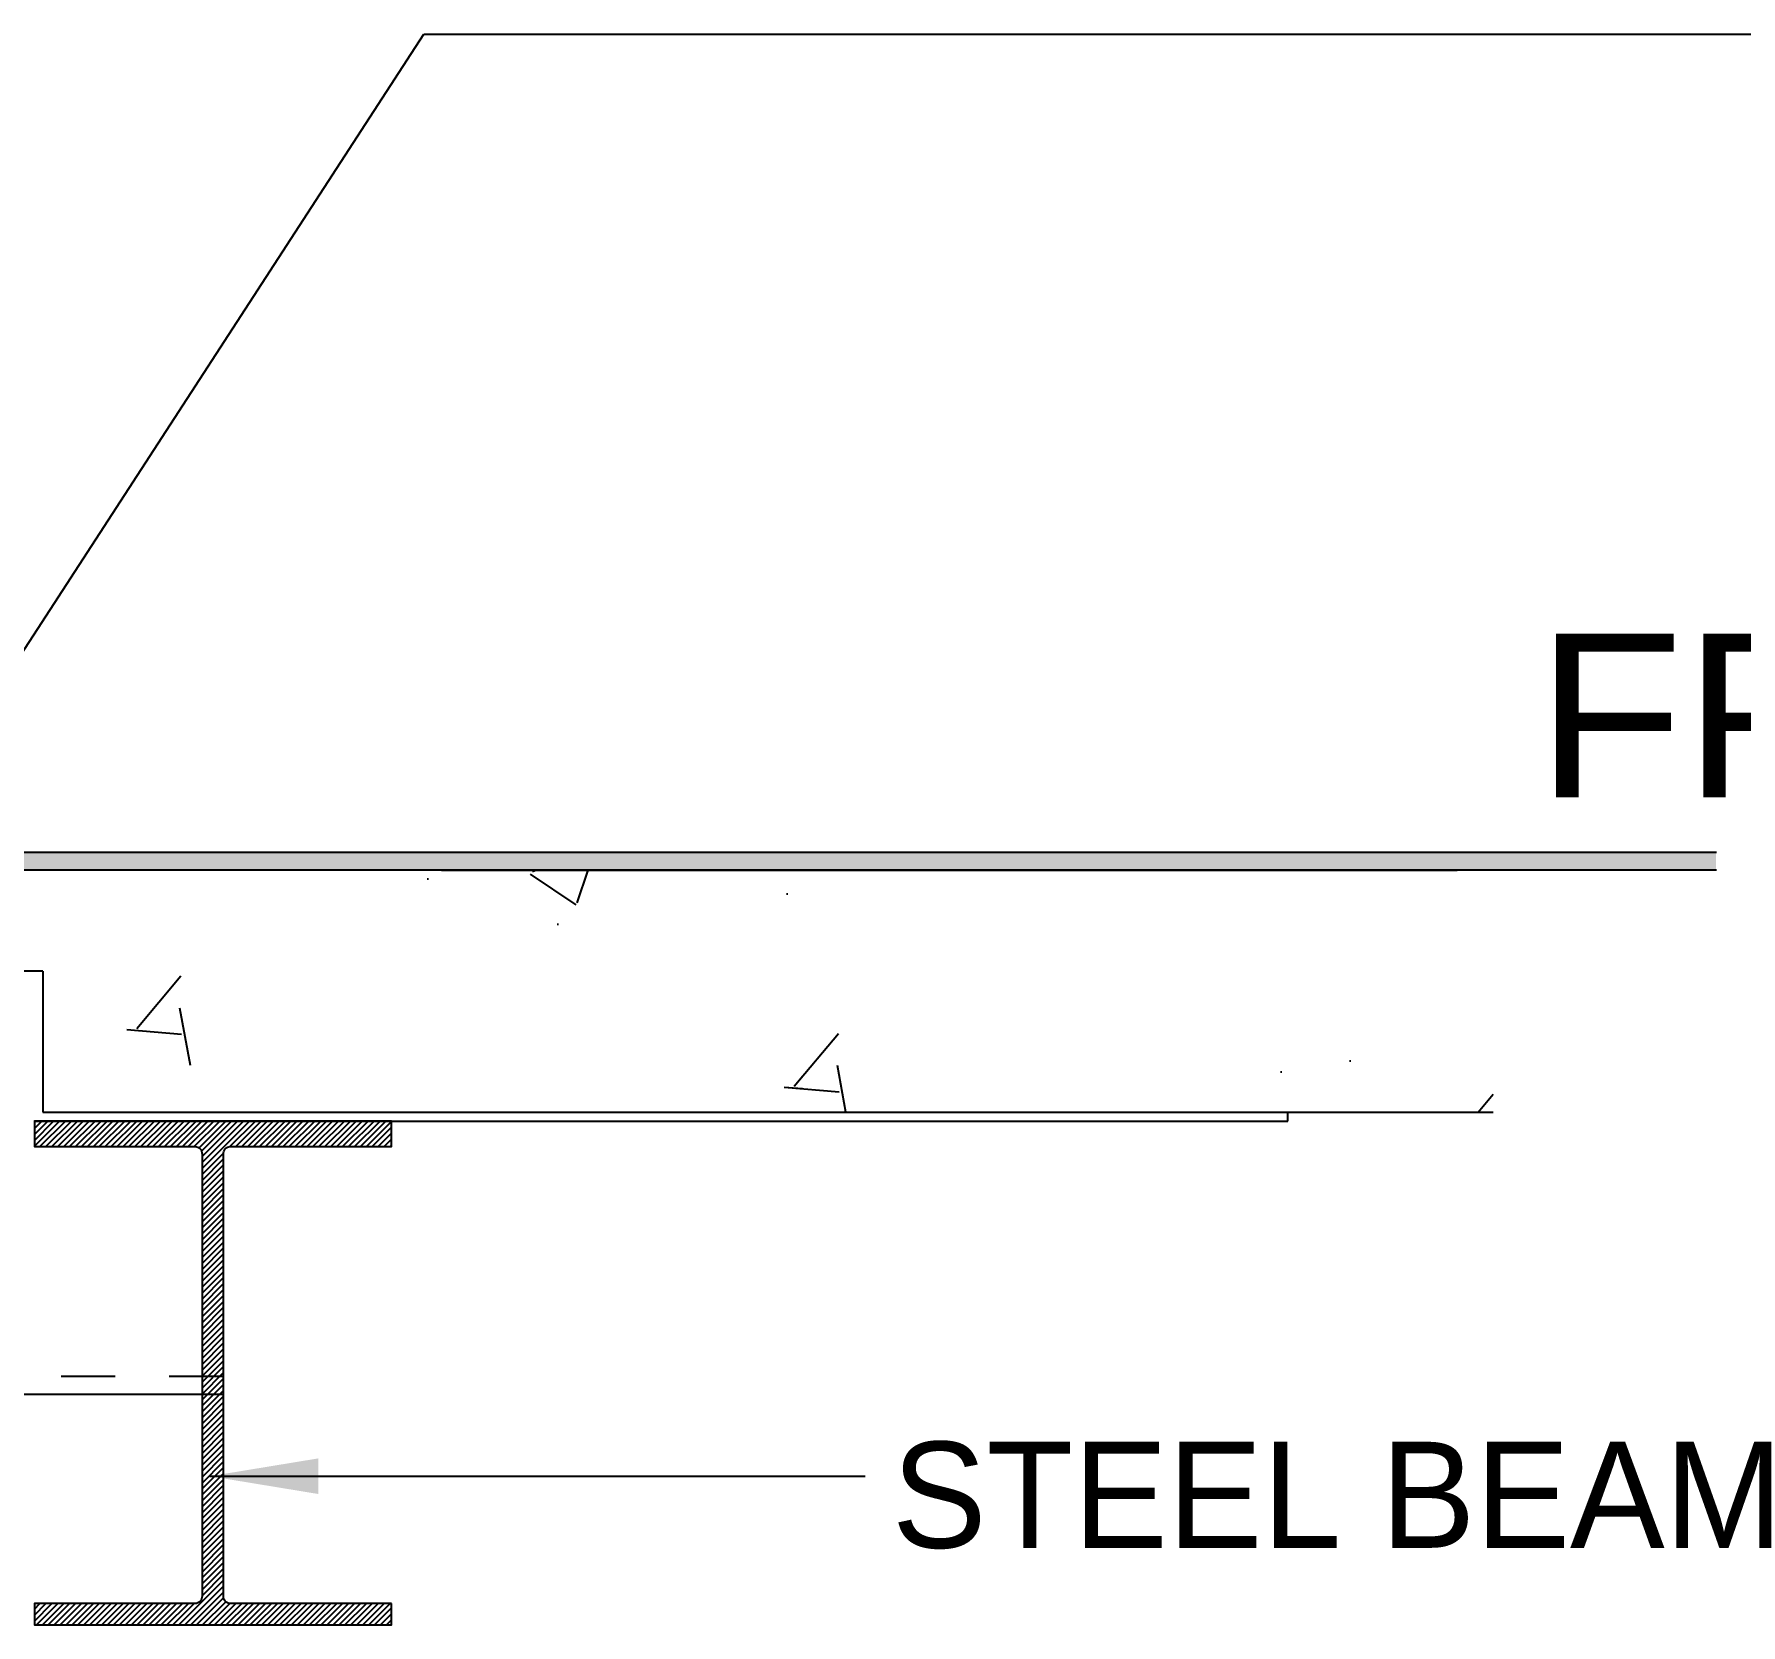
# Model space of a CAD drawing. Header units: millimetres. Extents: x 2148 to 2681, y 758 to 986.
# Drawn here: x 2653.201 to 2656.354, y 872.118 to 875.057 of the extents above; entities that cross this region are included whole.
import ezdxf

# ---------------------------------------------------------------- set-up
doc = ezdxf.new("R2010")
doc.units = ezdxf.units.MM
doc.linetypes.add('27-A-2008-DD$0$LVL 5$0$xa-fp_t1_l05-09$0$HIDDEN2', pattern=[0.1875, 0.125, -0.0625])
for name, color, linetype in [('4CO', 4, 'Continuous'), ('A-DETAILS', 1, 'Continuous'), ('A-Hatch', 253, 'Continuous'), ('A-Stairs', 1, 'Continuous'), ('A-Wall', 4, 'Continuous'), ('D', 1, 'Continuous'), ('HATCH', 8, 'Continuous')]:
    doc.layers.add(name, color=color, linetype=linetype)
doc.styles.add('ARIALNW', font='ARIALN.TTF')
doc.styles.add('MMTX$0$ESMX$0$X-OPTA1D', font='x-opta1d')
doc.dimstyles.new('DIM 100', dxfattribs={"dimtxt": 0.2, "dimasz": 0.2, "dimexe": 0.1, "dimexo": 0, "dimgap": 0.05, "dimtad": 1, "dimzin": 0, "dimdsep": 46, "dimtxsty": 'ARIALNW', "dimcen": 0.09, "dimclrd": 6, "dimclre": 6, "dimclrt": 13, "dimadec": 0, "dimazin": 0, "dimtfac": 1, "dimtofl": 0, "dimtmove": 2, "dimatfit": 3, "dimfxl": 1, "dimtolj": 1, "dimtzin": 0, "dimarcsym": 0})
pattern_1 = [(50, (-6085.9525, -2045.2143), (1.21456446, -0.10626057), [0.127, -1.397]), (355, (-6085.9525, -2045.2143), (-0.23495217, 1.27371095), [0.1016, -1.1176]), (100.451, (-6085.8512, -2045.2232), (0.97961668, 1.16744459), [0.10793333, -1.18726667]), (46.1842, (-6085.9525, -2044.8757), (1.8071936, -0.28028219), [0.1905, -2.0955]), (96.6356, (-6085.8019, -2044.899), (1.5826949, 1.6495037), [0.1619, -1.7809]), (351.184, (-6085.9525, -2044.8757), (1.58269737, 1.6495008), [0.1524, -1.6764]), (21, (-6085.7831, -2044.9603), (1.01076587, -0.68177012), [0.127, -1.397]), (326, (-6085.7831, -2044.9603), (0.41201352, 1.22791977), [0.1016, -1.1176]), (71.4514, (-6085.6989, -2045.0171), (1.4227766, 0.54615238), [0.10793333, -1.18726667]), (37.5, (-6085.95246, -2045.21432), (0.020590688, 0.56370026), [0, -1.104053333, 0, -1.134533333, 0, -1.121833333]), (7.5, (-6085.95246, -2045.2143), (0.445464417, 0.6678705), [0, -0.646853333, 0, -1.078653333, 0, -0.427566667]), (327.5, (-6086.33007, -2045.21432), (0.9039373, -0.038191627), [0, -0.423333333, 0, -1.3208, 0, -1.7526]), (317.5, (-6086.4994, -2045.2143), (0.987527876, 0.16950994), [0, -0.55033333, 0, -0.87714667, 0, -1.2446])]

msp = doc.modelspace()

# ---------------------------------------------------------------- hatches: boundary and pattern name
at = {"layer": 'A-Hatch'}
h = msp.add_hatch(dxfattribs=at)
h.set_pattern_fill('BRASS', color=256, scale=0.001667, style=0)
h.set_pattern_definition([(180, (11381.353728, -2046.326112), (0, 0.010583333333), []), (180, (11381.353728, -2046.32082), (0, 0.010583333333), [0.005291666667, -0.002645833333])])
h.paths.add_polyline_path([(2654.2641125, 873.5128443), (2654.2641125, 873.5461776), (2652.2991547, 873.5461776), (2652.2991547, 873.5128443)])
h = msp.add_hatch(dxfattribs=at)
h.set_pattern_fill('BRASS', color=256, scale=0.001667, style=0)
h.set_pattern_definition([(0, (-6085.952455, -2045.214324), (0, 0.010583333333), []), (0, (-6085.952455, -2045.209032), (0, 0.010583333333), [0.005291666667, -0.002645833333])])
h.paths.add_polyline_path([(2655.8300447, 873.5128443), (2655.8300447, 873.5461776), (2654.2641125, 873.5461776), (2654.2641125, 873.5128443)])
h.paths.add_polyline_path([(2655.8967114, 873.5128443), (2655.8967114, 873.5461776), (2655.8300447, 873.5461776), (2655.8300447, 873.5128443)])
h.paths.add_polyline_path([(2655.8967114, 873.5461776), (2655.8967114, 873.5128443), (2656.3082416, 873.5128443), (2656.3082416, 873.5461776)])
at = {"layer": 'A-Stairs'}
h = msp.add_hatch(dxfattribs=at)
h.set_pattern_fill('AR-CONC', color=256, scale=0.006667, style=0)
h.set_pattern_definition(pattern_1)
h.paths.add_polyline_path([(2652.2991547, 873.5128443), (2652.0472906, 873.5128443), (2652.0472906, 873.3261776), (2653.2172906, 873.3261776), (2653.2172906, 873.0656905), (2653.8866582, 873.0656905), (2653.8866582, 873.5128443)])
h.paths.add_polyline_path([(2653.9533248, 873.5128443), (2653.8866582, 873.5128443), (2653.8866582, 873.0656905), (2653.9533248, 873.0656905)])
h = msp.add_hatch(dxfattribs=at)
h.set_pattern_fill('AR-CONC', color=256, scale=0.006667, style=0)
h.set_pattern_definition(pattern_1)
h.paths.add_polyline_path([(2653.4921965, 873.5128443), (2653.2403325, 873.5128443), (2653.2403325, 873.3261776), (2654.4103325, 873.3261776), (2654.4103325, 873.0656905), (2655.0797, 873.0656905), (2655.0797, 873.5128443)])
h.paths.add_polyline_path([(2655.1463667, 873.5128443), (2655.0797, 873.5128443), (2655.0797, 873.0656905), (2655.1463667, 873.0656905)])
h = msp.add_hatch(dxfattribs=at)
h.set_pattern_fill('AR-CONC', color=256, scale=0.006667, style=0)
h.set_pattern_definition(pattern_1)
h.paths.add_polyline_path([(2655.5387744, 873.5128443), (2655.7906384, 873.5128443), (2655.7906384, 873.3261776), (2654.6206384, 873.3261776), (2654.6206384, 873.0656905), (2653.9512709, 873.0656905), (2653.9512709, 873.5128443)])
h.paths.add_polyline_path([(2653.8846042, 873.5128443), (2653.9512709, 873.5128443), (2653.9512709, 873.0656905), (2653.8846042, 873.0656905)])
h = msp.add_hatch(dxfattribs=at)
h.set_pattern_fill('AR-CONC', color=256, scale=0.006667, style=0)
h.set_pattern_definition(pattern_1)
h.paths.add_polyline_path([(2653.9533248, 873.5128443), (2653.9533248, 873.0656905), (2655.5163435, 873.0656905), (2655.8300447, 873.0656905), (2655.8300447, 873.5128443)])
h = msp.add_hatch(dxfattribs=at)
h.set_pattern_fill('AR-CONC', color=256, scale=0.006667, style=0)
h.set_pattern_definition(pattern_1)
h.paths.add_polyline_path([(2655.8967114, 873.5128443), (2655.8300447, 873.5128443), (2655.8300447, 873.0656905), (2655.8967114, 873.0656905)])
at = {"layer": 'HATCH', "ltscale": 0.5}
h = msp.add_hatch(dxfattribs=at)
h.set_pattern_fill('ANSI31', color=256, scale=0.062017, style=0)
h.set_pattern_definition([(45, (529226.306421, 15361.427033), (-0.00548156174187, 0.00548156174187), [])])
edge = h.paths.add_edge_path()
edge.add_line((2653.5635353, 873.0018625), (2653.8614546, 873.0018625))
edge.add_line((2653.8614546, 873.0018625), (2653.8614546, 873.0490238))
edge.add_line((2653.8614546, 873.0490238), (2653.2014022, 873.0490238))
edge.add_line((2653.2014022, 873.0490238), (2653.2014022, 873.0018625))
edge.add_line((2653.2014022, 873.0018625), (2653.4984257, 873.0018625))
edge.add_arc((2653.4985069, 872.9891266), 0.0127362, -4.2920983, 90.3654463, ccw=False)
edge.add_line((2653.5112074, 872.9881734), (2653.5112074, 872.9712485))
edge.add_arc((2653.4985069, 872.9702953), 0.0127362, -4.2921027, 4.2921027, ccw=False)
edge.add_line((2653.5112074, 872.9693421), (2653.5112074, 872.1979185))
edge.add_arc((2653.4985069, 872.1969653), 0.0127362, -4.2920926, 4.2920926, ccw=False)
edge.add_line((2653.5112074, 872.1960121), (2653.5112074, 872.1713993))
edge.add_arc((2653.4985069, 872.1704461), 0.0127362, -89.9999996, 4.2920932, ccw=False)
edge.add_line((2653.4985069, 872.1577099), (2653.2014022, 872.1577099))
edge.add_line((2653.2014022, 872.1577099), (2653.2014022, 872.1182366))
edge.add_line((2653.2014022, 872.1182366), (2653.8614546, 872.1182366))
edge.add_line((2653.8614546, 872.1182366), (2653.8614546, 872.1577099))
edge.add_line((2653.8614546, 872.1577099), (2653.563454, 872.1577099))
edge.add_arc((2653.563454, 872.1704461), 0.0127362, 174.0972655, 270.0000004, ccw=False)
edge.add_line((2653.5507854, 872.1717559), (2653.5507854, 872.1956555))
edge.add_arc((2653.563454, 872.1969653), 0.0127362, 174.0972624, 185.9027376, ccw=False)
edge.add_line((2653.5507854, 872.1982751), (2653.5507854, 872.9689855))
edge.add_arc((2653.563454, 872.9702953), 0.0127362, 174.0972682, 185.9027318, ccw=False)
edge.add_line((2653.5507854, 872.9716051), (2653.5507854, 872.9878168))
edge.add_arc((2653.563454, 872.9891266), 0.0127362, 89.6345542, 185.902733, ccw=False)

# ---------------------------------------------------------------- linework, layer by layer
at = {"ltscale": 0.05}
for p, q in [((2653.9533248, 873.5128443), (2655.8300447, 873.5128443)), ((2653.2172906, 873.3261776, 0.0000001), (2652.0472906, 873.3261776, 0.0000003)), ((2653.2172906, 873.3261776, 0.0000003), (2653.2172906, 873.0656905, 0.0000003)), ((2653.2172906, 873.0656905, 0.0000003), (2655.5163435, 873.0656905)), ((2654.8427349, 873.0656905, 0.0000001), (2655.8967114, 873.0656905)), ((2653.200624, 873.0490238, 0.0000003), (2655.5174909, 873.0490238))]:
    msp.add_line(p, q, dxfattribs=at)
at = {"ltscale": 0.05, "elevation": 0.0000003}
msp.add_lwpolyline([(2656.3094179, 873.5128443), (2652.2991547, 873.5128443), (2652.2991547, 873.5461776), (2656.3094179, 873.5461776)], dxfattribs=at)
at = {"layer": '4CO', "ltscale": 0.5}
msp.add_line((2653.5507854, 872.543967, 0.0000002), (2652.249387, 872.543967, 0.0000001), dxfattribs=at)
at = {"layer": 'A-DETAILS', "linetype": '27-A-2008-DD$0$LVL 5$0$xa-fp_t1_l05-09$0$HIDDEN2', "ltscale": 0.5}
msp.add_line((2653.5507854, 872.5773004, 0.0000002), (2652.2411824, 872.5773004, 0.0000001), dxfattribs=at)
at = {"layer": 'A-Wall'}
msp.add_line((2655.5174909, 873.0490238), (2655.5174909, 873.0656905), dxfattribs=at)
at = {"layer": 'D', "color": 3, "ltscale": 0.5, "elevation": 0.0000002}
msp.add_lwpolyline([(2653.8614546, 872.1577099), (2653.563454, 872.1577099, -0.444720244), (2653.5507854, 872.1717559), (2653.5507854, 872.9878168, -0.446631522), (2653.5635353, 873.0018625), (2653.8614546, 873.0018625), (2653.8614546, 873.0490238), (2653.2014022, 873.0490238), (2653.2014022, 873.0018625), (2653.4984257, 873.0018625, -0.438228127), (2653.5112074, 872.9881734), (2653.5112074, 872.1713993, -0.436328672), (2653.4985069, 872.1577099), (2653.2014022, 872.1577099), (2653.2014022, 872.1182366), (2653.8614546, 872.1182366)], format="xyb", close=True, dxfattribs=at)

# ---------------------------------------------------------------- texts
at = {"color": 2, "style": 'MMTX$0$ESMX$0$X-OPTA1D', "width": 1.1}
msp.add_text('FFL', height=0.3024, dxfattribs=at).set_placement((2655.976416, 873.6472148, 0))
at = {"color": 2, "insert": (2654.7858127, 872.456568), "char_height": 0.196, "width": 3.75127899, "attachment_point": 1, "style": 'MMTX$0$ESMX$0$X-OPTA1D'}
msp.add_mtext('STEEL BEAM', dxfattribs=at)

# ---------------------------------------------------------------- leaders
at = {"layer": 'A-Wall'}
for points in [[(2652.7966767, 873.3261776, 0.0000002), (2653.920731, 875.0574069, 0.0000002), (2656.6228889, 875.0574069, 0.0000002)], [(2653.5258505, 872.3929229), (2654.7363425, 872.3929229)]]:
    msp.add_leader(points, dimstyle='DIM 100', override={"dimgap": 0.05, "dimtad": 0}, dxfattribs=at)

doc.saveas('drawing.dxf')
